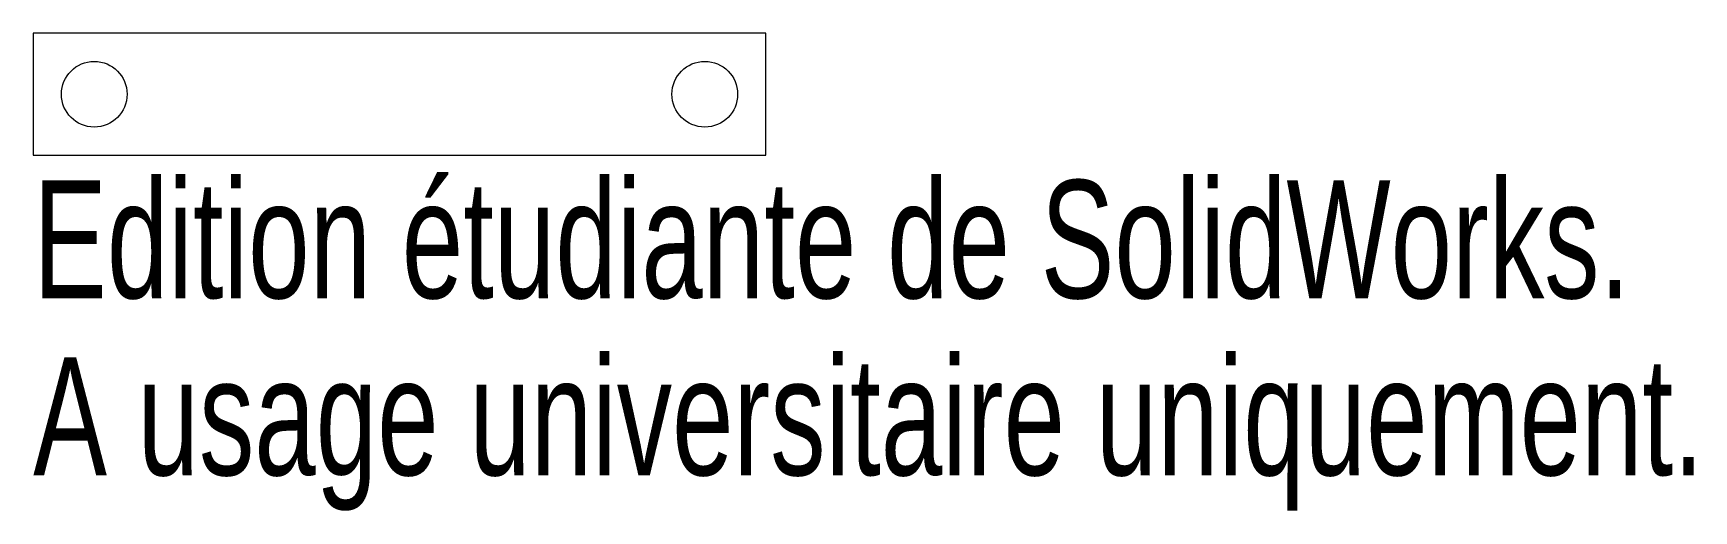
# Model space of a CAD drawing. Header units: millimetres. Extents: x 0 to 68, y -14.6 to 5.
import ezdxf

# ---------------------------------------------------------------- set-up
doc = ezdxf.new("R2010")
doc.units = ezdxf.units.MM
doc.styles.add('SLDTEXTSTYLE0', font='TXT', dxfattribs={"width": 0.7})

msp = doc.modelspace()

# ---------------------------------------------------------------- linework, layer by layer
at = {"color": 7, "linetype": 'Continuous', "lineweight": 15}
for p, q in [((30, 5), (0, 5)), ((0, 5), (0, 0)), ((30, 0), (30, 5)), ((0, 0), (30, 0))]:
    msp.add_line(p, q, dxfattribs=at)
for centre in [(2.5, 2.5), (27.5, 2.5)]:
    msp.add_circle(centre, 1.346, dxfattribs=at)

# ---------------------------------------------------------------- texts
at = {"color": 7, "linetype": 'Continuous', "char_height": 4.83362, "attachment_point": 1, "style": 'SLDTEXTSTYLE0'}
for s, insert in [('Edition étudiante de SolidWorks.', (0, -1.02)), ('A usage universitaire uniquement.', (0, -8.27))]:
    msp.add_mtext(s, dxfattribs=dict(at, insert=insert))

doc.saveas('drawing.dxf')
